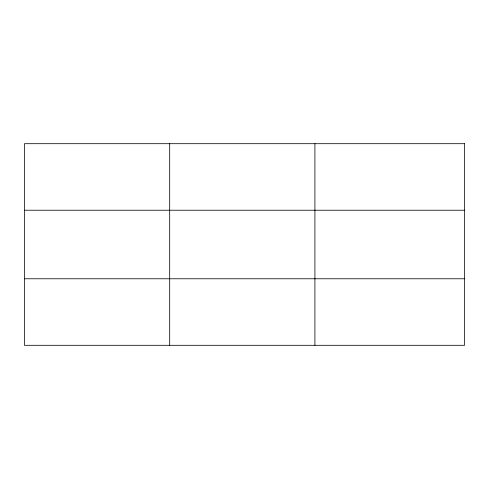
<?xml version="1.0" encoding="UTF-8"?>
<svg xmlns="http://www.w3.org/2000/svg" width="489" height="489" viewBox="0 0 489 489"><rect width="100%" height="100%" fill="white"/><g stroke="black" fill="none" stroke-linecap="round" stroke-linejoin="round"><path stroke-width="0.73" d="M169.683 143.693L169.683 345.307M314.916 143.693L314.916 345.307M24.45 210.227L464.55 210.227M24.45 278.773L464.55 278.773M464.55 143.693L24.45 143.693L24.45 345.307L464.55 345.307L464.55 143.693"/></g></svg>
